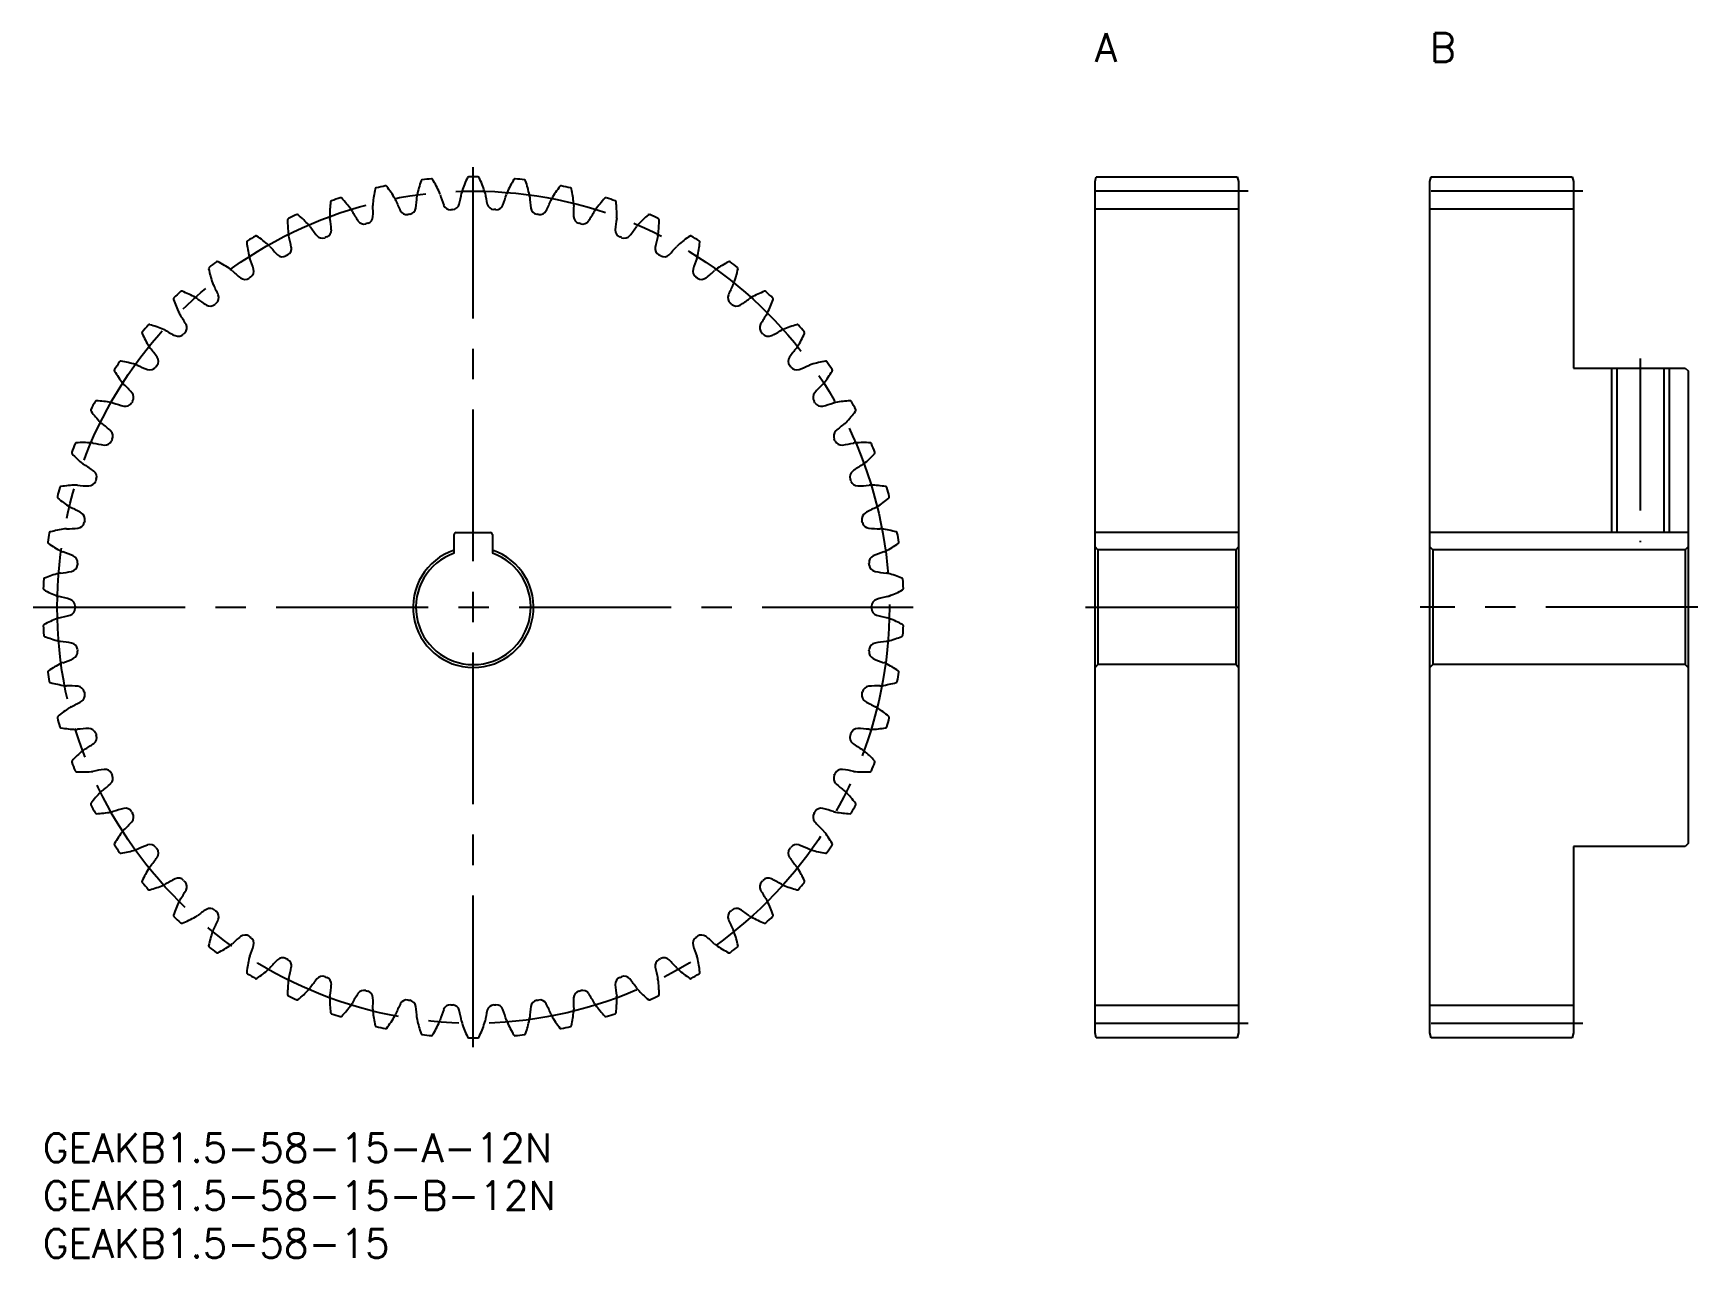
# Model space of a CAD drawing. Extents: x -1 to 173, y -13 to 115.
import ezdxf

# ---------------------------------------------------------------- set-up
doc = ezdxf.new("R2010")
doc.units = 0
doc.header["$LTSCALE"] = 0.5
doc.linetypes.add('CENTER', pattern=[50.8, 31.75, -6.35, 6.35, -6.35])
for name, color, linetype in [('MSM_CENTER', 1, 'CENTER'), ('MSM_CONTINUOUS', 7, 'CONTINUOUS'), ('MSM_NARROW', 5, 'CONTINUOUS'), ('MSM_PART_NUMBER', 7, 'CONTINUOUS')]:
    doc.layers.add(name, color=color, linetype=linetype)
doc.styles.get("Standard").update_dxf_attribs({"font": 'txt.shx', "height": 2, "bigfont": 'bigfont.shx'})

# ---------------------------------------------------------------- blocks, each defined once
blk = doc.blocks.new('*U3')
at = {"layer": 'MSM_PART_NUMBER'}
blk.add_text('GEAKB1.5-58-15-A-12N', height=3, dxfattribs=at).set_placement((0, -3))
blk = doc.blocks.new('*U4')
at = {"layer": 'MSM_PART_NUMBER'}
blk.add_text('GEAKB1.5-58-15-B-12N', height=3, dxfattribs=at).set_placement((0, -8))
blk = doc.blocks.new('*U5')
at = {"layer": 'MSM_PART_NUMBER'}
blk.add_text('GEAKB1.5-58-15', height=3, dxfattribs=at).set_placement((0, -13))
blk = doc.blocks.new('*U6')
at = {"layer": 'MSM_PART_NUMBER'}
blk.add_text('A', height=3, dxfattribs=at).set_placement((110, 112))
blk = doc.blocks.new('*U7')
at = {"layer": 'MSM_PART_NUMBER'}
blk.add_text('B', height=3, dxfattribs=at).set_placement((145, 112))

msp = doc.modelspace()

# ---------------------------------------------------------------- linework, layer by layer
at = {"layer": 'MSM_CENTER'}
for p, q in [((45, 9), (45, 101)), ((126, 98.5), (109, 98.5)), ((161, 98.5), (144, 98.5)), ((167, 81), (167, 61.8)), ((-1, 55), (91, 55)), ((109, 55), (126, 55)), ((173, 55), (144, 55)), ((126, 11.5), (109, 11.5)), ((161, 11.5), (144, 11.5))]:
    msp.add_line(p, q, dxfattribs=at)
msp.add_circle((45, 55), 43.5, dxfattribs=at)
at = {"layer": 'MSM_CONTINUOUS'}
for p, q in [((110, 99.5), (110.13, 100)), ((110, 10.5), (110, 99.5)), ((110.13, 100), (124.87, 100)), ((124.87, 100), (125, 99.5)), ((125, 99.5), (125, 10.5)), ((145, 99.5), (145.13, 100)), ((145, 10.5), (145, 99.5)), ((145.13, 100), (159.87, 100)), ((159.87, 100), (160, 99.5)), ((160, 99.5), (160, 80)), ((125, 96.63), (110, 96.63)), ((160, 96.63), (145, 96.63)), ((160, 80), (171.7, 80)), ((164.54, 80), (164.54, 62.8)), ((169.46, 80), (169.46, 62.8)), ((171.7, 80), (172, 79.7)), ((172, 79.7), (172, 30.3)), ((43.2, 62.8), (46.8, 62.8)), ((125, 62.8), (110, 62.8)), ((172, 62.8), (145, 62.8)), ((43, 60.66), (43, 62.6)), ((47, 62.6), (47, 60.66)), ((110.3, 61), (110, 61.3)), ((124.7, 61), (110.3, 61)), ((110.3, 61), (110.3, 49)), ((125, 61.3), (124.7, 61)), ((124.7, 61), (124.7, 49)), ((145.3, 61), (145, 61.3)), ((171.7, 61), (145.3, 61)), ((145.3, 61), (145.3, 49)), ((172, 61.3), (171.7, 61)), ((171.7, 61), (171.7, 49)), ((110.3, 49), (110, 48.7)), ((124.7, 49), (110.3, 49)), ((125, 48.7), (124.7, 49)), ((145.3, 49), (145, 48.7)), ((171.7, 49), (145.3, 49)), ((172, 48.7), (171.7, 49)), ((160, 30), (160, 10.5)), ((171.7, 30), (160, 30)), ((172, 30.3), (171.7, 30)), ((125, 13.38), (110, 13.38)), ((160, 13.38), (145, 13.38)), ((110.13, 10), (110, 10.5)), ((125, 10.5), (124.87, 10)), ((145.13, 10), (145, 10.5)), ((160, 10.5), (159.87, 10)), ((124.87, 10), (110.13, 10)), ((159.87, 10), (145.13, 10))]:
    msp.add_line(p, q, dxfattribs=at)
for centre, radius, start, end in [((53.3, 95.03), 14.5, 161.7024, 167.7586), ((39.67, 99.53), 0.15, 96.8209, 161.7024), ((45, 55), 45, 95.5929, 96.8209), ((40.63, 99.64), 0.15, 30.7114, 95.5929), ((28.29, 92.31), 14.5, 24.6552, 30.7114), ((57.58, 93.9), 14.5, 155.4955, 161.5517), ((44.52, 99.85), 0.15, 90.614, 155.4955), ((45, 55), 45, 89.386, 90.614), ((45.48, 99.85), 0.15, 24.5045, 89.386), ((32.42, 93.9), 14.5, 18.4483, 24.5045), ((61.71, 92.31), 14.5, 149.2886, 155.3448), ((49.37, 99.64), 0.15, 84.4071, 149.2886), ((45, 55), 45, 83.1791, 84.4071), ((50.33, 99.53), 0.15, 18.2976, 83.1792), ((36.7, 95.03), 14.5, 12.2414, 18.2976), ((30.22, 97.35), 0.15, 109.2346, 174.1162), ((45, 55), 45, 108.0067, 109.2346), ((31.14, 97.65), 0.15, 43.1252, 108.0067), ((20.66, 87.84), 14.5, 37.069, 43.1252), ((48.92, 95.69), 14.5, 167.9093, 173.9655), ((34.89, 98.7), 0.15, 103.0278, 167.9093), ((45, 55), 45, 101.7998, 103.0278), ((35.83, 98.9), 0.15, 36.9183, 101.7998), ((24.36, 90.28), 14.5, 30.8621, 36.9183), ((35.74, 97.08), 1.24, 21.5294, 30.8621), ((48.88, 102.27), 12.89, 201.5294, 206.7784), ((26.23, 98.56), 12.89, 351.8423, 357.0913), ((40.34, 97.84), 1.24, 167.7586, 177.0913), ((40.34, 97.84), 1.24, 15.3225, 24.6552), ((53.97, 101.57), 12.89, 195.3225, 200.5715), ((31.05, 100.33), 12.89, 345.6354, 350.8844), ((45, 98.09), 1.24, 161.5517, 170.8844), ((45, 98.09), 1.24, 9.1156, 18.4483), ((58.95, 100.33), 12.89, 189.1156, 194.3646), ((36.03, 101.57), 12.89, 339.4285, 344.6775), ((49.66, 97.84), 1.24, 155.3448, 164.6775), ((49.66, 97.84), 1.24, 2.9087, 12.2414), ((63.77, 98.56), 12.89, 182.9087, 188.1577), ((41.12, 102.27), 12.89, 333.2216, 338.4706), ((54.26, 97.08), 1.24, 149.1379, 158.4706), ((65.64, 90.28), 14.5, 143.0817, 149.1379), ((54.17, 98.9), 0.15, 78.2002, 143.0817), ((45, 55), 45, 76.9722, 78.2002), ((55.11, 98.7), 0.15, 12.0907, 76.9723), ((41.08, 95.69), 14.5, 6.0345, 12.0907), ((69.34, 87.84), 14.5, 136.8748, 142.931), ((58.86, 97.65), 0.15, 71.9933, 136.8748), ((45, 55), 45, 70.7654, 71.9933), ((59.78, 97.35), 0.15, 5.8838, 70.7654), ((45, 55), 45, 114.2136, 115.4415), ((26.61, 95.9), 0.15, 49.3321, 114.2136), ((17.25, 85.02), 14.5, 43.2759, 49.3321), ((44.5, 95.88), 14.5, 174.1162, 180.1724), ((31.24, 95.84), 1.24, 180.1724, 189.505), ((31.24, 95.84), 1.24, 27.7363, 37.069), ((43.75, 102.41), 12.89, 207.7363, 212.9853), ((33.76, 95.86), 0.75, 285.38, 358.0492), ((35.74, 97.08), 1.24, 173.9655, 183.2981), ((21.63, 96.27), 12.89, 358.0492, 3.2982), ((38.04, 96.8), 0.75, 206.7784, 279.4475), ((45, 55), 41.62, 99.1731, 99.4475), ((38.24, 96.83), 0.75, 279.1731, 351.8423), ((42.6, 97.31), 0.75, 200.5715, 273.2406), ((45, 55), 41.62, 92.9662, 93.2406), ((42.81, 97.32), 0.75, 272.9662, 345.6354), ((47.19, 97.32), 0.75, 194.3646, 267.0338), ((45, 55), 41.63, 86.7594, 87.0338), ((47.4, 97.31), 0.75, 266.7594, 339.4285), ((51.76, 96.83), 0.75, 188.1577, 260.8268), ((45, 55), 41.62, 80.5525, 80.8269), ((51.96, 96.8), 0.75, 260.5525, 333.2216), ((68.37, 96.27), 12.89, 176.7018, 181.9508), ((56.24, 95.86), 0.75, 181.9508, 254.6199), ((54.26, 97.08), 1.24, 356.7019, 6.0345), ((46.25, 102.41), 12.89, 327.0147, 332.2637), ((58.76, 95.84), 1.24, 142.931, 152.2637), ((45.5, 95.88), 14.5, 359.8276, 5.8838), ((58.76, 95.84), 1.24, 350.495, 359.8276), ((72.75, 85.02), 14.5, 130.6679, 136.7241), ((63.39, 95.9), 0.15, 65.7864, 130.6679), ((45, 55), 45, 64.5585, 65.7864), ((25.73, 95.5), 0.15, 115.4415, 180.3231), ((40.08, 95.58), 14.5, 180.3231, 186.3793), ((26.91, 94.11), 1.24, 186.3793, 195.7119), ((26.91, 94.11), 1.24, 33.9432, 43.2759), ((38.63, 102), 12.89, 213.9432, 219.1922), ((29.41, 94.4), 0.75, 291.5869, 4.2561), ((17.3, 93.5), 12.89, 4.2561, 9.5051), ((33.57, 95.8), 0.75, 212.9853, 285.6544), ((45, 55), 41.63, 105.38, 105.6544), ((45, 55), 41.63, 74.3456, 74.62), ((56.43, 95.8), 0.75, 254.3456, 327.0147), ((72.7, 93.5), 12.89, 170.4949, 175.7439), ((60.59, 94.4), 0.75, 175.7439, 248.413), ((51.37, 102), 12.89, 320.8078, 326.0568), ((63.09, 94.11), 1.24, 136.7241, 146.0568), ((63.09, 94.11), 1.24, 344.2881, 353.6207), ((64.27, 95.5), 0.15, 359.6769, 64.5585), ((49.92, 95.58), 14.5, 353.6207, 359.6769), ((21.47, 93.18), 0.15, 121.6484, 186.53), ((35.72, 94.81), 14.5, 186.53, 192.5862), ((45, 55), 45, 120.4205, 121.6484), ((22.29, 93.68), 0.15, 55.539, 120.4205), ((14.17, 81.84), 14.5, 49.4828, 55.539), ((22.78, 91.92), 1.24, 40.1501, 49.4828), ((33.59, 101.03), 12.89, 220.1501, 225.3991), ((25.24, 92.49), 0.75, 297.7938, 10.463), ((13.3, 90.28), 12.89, 10.463, 15.712), ((29.22, 94.33), 0.75, 219.1922, 291.8613), ((45, 55), 41.63, 111.5869, 111.8613), ((45, 55), 41.63, 68.1387, 68.4131), ((60.78, 94.33), 0.75, 248.1387, 320.8078), ((64.76, 92.49), 0.75, 169.537, 242.2062), ((76.7, 90.28), 12.89, 164.288, 169.537), ((56.41, 101.03), 12.89, 314.6009, 319.8499), ((67.22, 91.92), 1.24, 130.5172, 139.8499), ((75.83, 81.84), 14.5, 124.461, 130.5172), ((67.71, 93.68), 0.15, 59.5795, 124.461), ((45, 55), 45, 58.3516, 59.5795), ((54.28, 94.81), 14.5, 347.4138, 353.47), ((68.53, 93.18), 0.15, 353.47, 58.3516), ((17.48, 90.41), 0.15, 127.8553, 192.7369), ((45, 55), 45, 126.6274, 127.8553), ((18.24, 90.99), 0.15, 61.7459, 126.6274), ((11.45, 78.35), 14.5, 55.6897, 61.7459), ((22.78, 91.92), 1.24, 192.5862, 201.9188), ((9.68, 86.65), 12.89, 16.6699, 21.9189), ((25.06, 92.39), 0.75, 225.3991, 298.0682), ((45, 55), 41.62, 117.7938, 118.0682), ((45, 55), 41.62, 61.9318, 62.2062), ((64.94, 92.39), 0.75, 241.9318, 314.6009), ((80.32, 86.65), 12.89, 158.0811, 163.3301), ((67.22, 91.92), 1.24, 338.0812, 347.4138), ((78.55, 78.35), 14.5, 118.2541, 124.3103), ((71.76, 90.99), 0.15, 53.3726, 118.2541), ((45, 55), 45, 52.1447, 53.3726), ((72.52, 90.41), 0.15, 347.2631, 52.1447), ((31.47, 93.58), 14.5, 192.7369, 198.7931), ((18.92, 89.3), 1.24, 198.7931, 208.1257), ((18.92, 89.3), 1.24, 46.357, 55.6897), ((28.67, 99.53), 12.89, 226.357, 231.606), ((21.14, 90.02), 0.75, 231.606, 304.2751), ((45, 55), 41.63, 124.0007, 124.2751), ((21.3, 90.13), 0.75, 304.0007, 16.6699), ((68.7, 90.13), 0.75, 163.3301, 235.9992), ((45, 55), 41.62, 55.7249, 55.9993), ((68.86, 90.02), 0.75, 235.7249, 308.394), ((61.33, 99.53), 12.89, 308.394, 313.643), ((71.08, 89.3), 1.24, 124.3103, 133.643), ((71.08, 89.3), 1.24, 331.8743, 341.2069), ((58.53, 93.58), 14.5, 341.2069, 347.2631), ((13.81, 87.23), 0.15, 134.0622, 198.9438), ((27.38, 91.89), 14.5, 198.9438, 205), ((45, 55), 45, 132.8343, 134.0622), ((14.51, 87.89), 0.15, 67.9528, 132.8343), ((9.12, 74.59), 14.5, 61.8966, 67.9528), ((15.37, 86.28), 1.24, 52.5639, 61.8966), ((23.96, 97.5), 12.89, 232.5639, 237.8129), ((6.46, 82.64), 12.89, 22.8768, 28.1258), ((17.64, 87.36), 0.75, 310.2076, 22.8768), ((72.36, 87.36), 0.75, 157.1232, 229.7924), ((83.54, 82.64), 12.89, 151.8742, 157.1232), ((66.04, 97.5), 12.89, 302.1871, 307.4361), ((74.63, 86.28), 1.24, 118.1034, 127.4361), ((80.88, 74.59), 14.5, 112.0472, 118.1034), ((75.49, 87.89), 0.15, 47.1657, 112.0472), ((45, 55), 45, 45.9378, 47.1657), ((62.62, 91.89), 14.5, 335, 341.0562), ((76.19, 87.23), 0.15, 341.0562, 45.9378), ((15.37, 86.28), 1.24, 205, 214.3326), ((3.7, 78.31), 12.89, 29.0837, 34.3326), ((17.49, 87.23), 0.75, 237.8129, 310.482), ((45, 55), 41.62, 130.2076, 130.482), ((45, 55), 41.62, 49.518, 49.7924), ((72.51, 87.23), 0.75, 229.518, 302.1871), ((86.3, 78.31), 12.89, 145.6674, 150.9163), ((74.63, 86.28), 1.24, 325.6674, 335), ((10.51, 83.67), 0.15, 140.2691, 205.1506), ((23.5, 89.77), 14.5, 205.1506, 211.2069), ((45, 55), 45, 139.0412, 140.2691), ((11.13, 84.4), 0.15, 74.1597, 139.0412), ((7.21, 70.59), 14.5, 68.1034, 74.1597), ((12.16, 82.9), 1.24, 58.7708, 68.1035), ((19.48, 94.98), 12.89, 238.7708, 244.0198), ((14.17, 84.07), 0.75, 244.0198, 316.6889), ((45, 55), 41.62, 136.4145, 136.6889), ((14.31, 84.21), 0.75, 316.4145, 29.0837), ((75.69, 84.21), 0.75, 150.9163, 223.5855), ((45, 55), 41.62, 43.3111, 43.5855), ((75.83, 84.07), 0.75, 223.3111, 295.9802), ((70.52, 94.98), 12.89, 295.9802, 301.2292), ((77.84, 82.9), 1.24, 111.8965, 121.2292), ((82.79, 70.59), 14.5, 105.8403, 111.8966), ((78.87, 84.4), 0.15, 40.9588, 105.8403), ((66.5, 89.77), 14.5, 328.7931, 334.8494), ((45, 55), 45, 39.7309, 40.9588), ((79.49, 83.67), 0.15, 334.8494, 39.7309), ((12.16, 82.9), 1.24, 211.2069, 220.5395), ((1.42, 73.71), 12.89, 35.2906, 40.5395), ((88.58, 73.71), 12.89, 139.4605, 144.7094), ((77.84, 82.9), 1.24, 319.4605, 328.7931), ((45, 55), 45, 145.2481, 146.476), ((8.15, 80.57), 0.15, 80.3666, 145.2481), ((5.75, 66.42), 14.5, 74.3103, 80.3666), ((9.33, 79.18), 1.24, 64.9777, 74.3104), ((15.31, 91.99), 12.89, 244.9777, 250.2266), ((11.2, 80.56), 0.75, 250.2266, 322.8958), ((45, 55), 41.62, 142.6214, 142.8958), ((11.33, 80.72), 0.75, 322.6214, 35.2906), ((78.67, 80.72), 0.75, 144.7094, 217.3786), ((45, 55), 41.62, 37.1042, 37.3786), ((78.8, 80.56), 0.75, 217.1042, 289.7734), ((74.69, 91.99), 12.89, 289.7734, 295.0223), ((80.67, 79.18), 1.24, 105.6896, 115.0223), ((84.25, 66.42), 14.5, 99.6334, 105.6897), ((81.85, 80.57), 0.15, 34.7519, 99.6334), ((45, 55), 45, 33.524, 34.7519), ((7.61, 79.77), 0.15, 146.476, 211.3575), ((19.86, 87.24), 14.5, 211.3575, 217.4138), ((9.33, 79.18), 1.24, 217.4138, 226.7464), ((80.67, 79.18), 1.24, 313.2536, 322.5862), ((70.14, 87.24), 14.5, 322.5862, 328.6425), ((82.39, 79.77), 0.15, 328.6425, 33.524), ((5.6, 76.43), 0.15, 86.5735, 151.455), ((4.74, 62.11), 14.5, 80.5172, 86.5735), ((-0.35, 68.89), 12.89, 41.4975, 46.7464), ((8.74, 76.93), 0.75, 328.8283, 41.4975), ((81.26, 76.93), 0.75, 138.5025, 211.1717), ((90.35, 68.89), 12.89, 133.2536, 138.5025), ((85.26, 62.11), 14.5, 93.4265, 99.4828), ((84.4, 76.43), 0.15, 28.545, 93.4265), ((5.15, 75.58), 0.15, 152.6829, 217.5644), ((45, 55), 45, 151.455, 152.6829), ((16.53, 84.33), 14.5, 217.5644, 223.6207), ((6.93, 75.18), 1.24, 71.1846, 80.5173), ((11.49, 88.56), 12.89, 251.1846, 256.4335), ((8.64, 76.76), 0.75, 256.4335, 329.1027), ((45, 55), 41.62, 148.8283, 149.1027), ((45, 55), 41.62, 30.8973, 31.1717), ((81.36, 76.76), 0.75, 210.8973, 283.5665), ((78.51, 88.56), 12.89, 283.5665, 288.8154), ((83.07, 75.18), 1.24, 99.4827, 108.8154), ((73.47, 84.33), 14.5, 316.3793, 322.4356), ((45, 55), 45, 27.3171, 28.545), ((84.85, 75.58), 0.15, 322.4356, 27.3171), ((6.93, 75.18), 1.24, 223.6207, 232.9533), ((-1.58, 63.91), 12.89, 47.7044, 52.9533), ((6.58, 72.88), 0.75, 335.0352, 47.7044), ((83.42, 72.88), 0.75, 132.2956, 204.9648), ((91.58, 63.91), 12.89, 127.0467, 132.2956), ((83.07, 75.18), 1.24, 307.0467, 316.3793), ((45, 55), 45, 157.6619, 158.8898), ((3.52, 72.05), 0.15, 92.7804, 157.6619), ((4.21, 57.71), 14.5, 86.7241, 92.7804), ((4.97, 70.95), 1.24, 77.3915, 86.7242), ((8.05, 84.74), 12.89, 257.3915, 262.6404), ((6.5, 72.7), 0.75, 262.6404, 335.3096), ((45, 55), 41.62, 155.0352, 155.3096), ((45, 55), 41.62, 24.6904, 24.9648), ((83.5, 72.7), 0.75, 204.6904, 277.3596), ((81.95, 84.74), 12.89, 277.3596, 282.6085), ((85.03, 70.95), 1.24, 93.2758, 102.6085), ((85.79, 57.71), 14.5, 87.2196, 93.2759), ((86.48, 72.05), 0.15, 22.3381, 87.2196), ((45, 55), 45, 21.1102, 22.3381), ((3.16, 71.15), 0.15, 158.8898, 223.7713), ((13.52, 81.08), 14.5, 223.7713, 229.8276), ((4.97, 70.95), 1.24, 229.8276, 239.1602), ((-2.27, 58.82), 12.89, 53.9113, 59.1602), ((92.27, 58.82), 12.89, 120.8398, 126.0887), ((85.03, 70.95), 1.24, 300.8398, 310.1724), ((76.48, 81.08), 14.5, 310.1724, 316.2287), ((86.84, 71.15), 0.15, 316.2287, 21.1102), ((4.81, 68.43), 0.75, 268.8473, 341.5165), ((4.88, 68.63), 0.75, 341.2421, 53.9113), ((45, 55), 41.63, 161.2421, 161.5165), ((85.12, 68.63), 0.75, 126.0887, 198.7579), ((45, 55), 41.63, 18.4835, 18.7579), ((85.19, 68.43), 0.75, 198.4835, 271.1527), ((45, 55), 45, 163.8688, 165.0967), ((1.66, 66.53), 0.15, 165.0967, 229.9782), ((10.89, 77.52), 14.5, 229.9782, 236.0345), ((1.92, 67.46), 0.15, 98.9873, 163.8688), ((4.16, 53.29), 14.5, 92.931, 98.9873), ((3.48, 66.53), 1.24, 83.5984, 92.9311), ((5.06, 80.57), 12.89, 263.5984, 268.8473), ((84.94, 80.57), 12.89, 271.1527, 276.4016), ((86.52, 66.53), 1.24, 87.0689, 96.4016), ((85.84, 53.29), 14.5, 81.0127, 87.069), ((79.11, 77.52), 14.5, 303.9655, 310.0218), ((88.08, 67.46), 0.15, 16.1312, 81.0127), ((45, 55), 45, 14.9033, 16.1312), ((88.34, 66.53), 0.15, 310.0218, 14.9033), ((3.48, 66.53), 1.24, 236.0345, 245.3671), ((-2.41, 53.68), 12.89, 60.1182, 65.3671), ((3.64, 64.21), 0.75, 347.449, 60.1182), ((86.36, 64.21), 0.75, 119.8818, 192.551), ((92.41, 53.68), 12.89, 114.6329, 119.8818), ((86.52, 66.53), 1.24, 294.6329, 303.9655), ((45, 55), 45, 170.0757, 171.3036), ((0.82, 62.73), 0.15, 105.1942, 170.0757), ((4.58, 48.88), 14.5, 99.1379, 105.1942), ((2.48, 61.97), 1.24, 89.8053, 99.138), ((2.52, 76.1), 12.89, 269.8053, 275.0542), ((3.59, 64.01), 0.75, 275.0542, 347.7234), ((45, 55), 41.62, 167.449, 167.7234), ((43.2, 62.6), 0.2, 90, 180), ((46.8, 62.6), 0.2, 0, 90), ((45, 55), 41.62, 12.2766, 12.551), ((86.41, 64.01), 0.75, 192.2766, 264.9458), ((87.48, 76.1), 12.89, 264.9458, 270.1947), ((87.52, 61.97), 1.24, 80.862, 90.1947), ((85.42, 48.88), 14.5, 74.8058, 80.8621), ((89.18, 62.73), 0.15, 9.9243, 74.8058), ((45, 55), 45, 8.6964, 9.9243), ((0.67, 61.78), 0.15, 171.3036, 236.1851), ((8.65, 73.7), 14.5, 236.1851, 242.2414), ((45, 55), 6.3, 108.5094, 71.4906), ((81.35, 73.7), 14.5, 297.7586, 303.8149), ((89.33, 61.78), 0.15, 303.8149, 8.6964), ((2.48, 61.97), 1.24, 242.2413, 251.574), ((-1.99, 48.57), 12.89, 66.3251, 71.574), ((2.86, 59.48), 0.75, 281.2611, 353.9303), ((2.88, 59.68), 0.75, 353.6559, 66.3251), ((45, 55), 41.63, 173.6559, 173.9303), ((45, 55), 6, 109.4712, 70.5288), ((87.12, 59.68), 0.75, 113.6749, 186.3441), ((45, 55), 41.62, 6.0697, 6.3441), ((87.14, 59.48), 0.75, 186.0697, 258.7389), ((91.99, 48.57), 12.89, 108.426, 113.6749), ((87.52, 61.97), 1.24, 288.426, 297.7586), ((45, 55), 45, 176.2826, 177.5105), ((0.24, 57.91), 0.15, 111.4011, 176.2826), ((5.48, 44.55), 14.5, 105.3448, 111.4011), ((1.97, 57.33), 1.24, 96.0122, 105.3449), ((0.49, 71.39), 12.89, 276.0122, 281.2611), ((89.51, 71.39), 12.89, 258.7389, 263.9878), ((88.03, 57.33), 1.24, 74.6551, 83.9878), ((84.52, 44.55), 14.5, 68.5989, 74.6552), ((89.76, 57.91), 0.15, 3.7174, 68.5989), ((45, 55), 45, 2.4895, 3.7174), ((0.19, 56.95), 0.15, 177.5105, 242.392), ((6.84, 69.66), 14.5, 242.392, 248.4483), ((1.97, 57.33), 1.24, 248.4482, 257.7809), ((-1.02, 43.52), 12.89, 72.532, 77.7809), ((2.63, 55.1), 0.75, 359.8628, 72.532), ((87.37, 55.1), 0.75, 107.468, 180.1372), ((91.02, 43.52), 12.89, 102.2191, 107.468), ((88.03, 57.33), 1.24, 282.2191, 291.5517), ((83.16, 69.66), 14.5, 291.5517, 297.608), ((89.81, 56.95), 0.15, 297.608, 2.4895), ((-1.02, 66.48), 12.89, 282.2191, 287.468), ((2.63, 54.9), 0.75, 287.468, 0.1372), ((45, 55), 41.62, 179.8628, 180.1372), ((45, 55), 41.62, 359.8628, 0.1372), ((87.37, 54.9), 0.75, 179.8628, 252.532), ((91.02, 66.48), 12.89, 252.532, 257.7809), ((0.19, 53.05), 0.15, 117.608, 182.4895), ((45, 55), 45, 182.4895, 183.7174), ((6.84, 40.34), 14.5, 111.5517, 117.608), ((1.97, 52.67), 1.24, 102.2191, 111.5518), ((88.03, 52.67), 1.24, 68.4482, 77.7809), ((83.16, 40.34), 14.5, 62.392, 68.4483), ((89.81, 53.05), 0.15, 357.5105, 62.392), ((45, 55), 45, 356.2826, 357.5105), ((0.24, 52.09), 0.15, 183.7174, 248.5989), ((5.48, 65.45), 14.5, 248.5989, 254.6552), ((1.97, 52.67), 1.24, 254.6551, 263.9878), ((0.49, 38.61), 12.89, 78.7389, 83.9878), ((2.86, 50.52), 0.75, 6.0697, 78.7389), ((45, 55), 41.63, 186.0697, 186.3441), ((45, 55), 41.62, 353.6559, 353.9303), ((87.14, 50.52), 0.75, 101.2611, 173.9302), ((89.51, 38.61), 12.89, 96.0122, 101.2611), ((88.03, 52.67), 1.24, 276.0122, 285.3448), ((84.52, 65.45), 14.5, 285.3448, 291.4011), ((89.76, 52.09), 0.15, 291.4011, 356.2826), ((8.65, 36.3), 14.5, 117.7586, 123.8149), ((2.48, 48.03), 1.24, 108.426, 117.7586), ((-1.99, 61.43), 12.89, 288.426, 293.6749), ((2.88, 50.32), 0.75, 293.6749, 6.3441), ((87.12, 50.32), 0.75, 173.6559, 246.3251), ((91.99, 61.43), 12.89, 246.3251, 251.574), ((87.52, 48.03), 1.24, 62.2413, 71.574), ((81.35, 36.3), 14.5, 56.1851, 62.2414), ((0.67, 48.22), 0.15, 123.8149, 188.6964), ((45, 55), 45, 188.6964, 189.9243), ((0.82, 47.27), 0.15, 189.9243, 254.8058), ((4.58, 61.12), 14.5, 254.8058, 260.8621), ((85.42, 61.12), 14.5, 279.1379, 285.1942), ((89.18, 47.27), 0.15, 285.1942, 350.0757), ((45, 55), 45, 350.0757, 351.3036), ((89.33, 48.22), 0.15, 351.3036, 56.1851), ((2.48, 48.03), 1.24, 260.862, 270.1947), ((2.52, 33.9), 12.89, 84.9458, 90.1947), ((3.59, 45.99), 0.75, 12.2766, 84.9458), ((3.64, 45.79), 0.75, 299.8818, 12.551), ((45, 55), 41.63, 192.2766, 192.551), ((86.36, 45.79), 0.75, 167.449, 240.1182), ((45, 55), 41.63, 347.449, 347.7234), ((86.41, 45.99), 0.75, 95.0542, 167.7233), ((87.48, 33.9), 12.89, 89.8053, 95.0542), ((87.52, 48.03), 1.24, 269.8053, 279.1379), ((1.66, 43.47), 0.15, 130.0218, 194.9033), ((10.89, 32.48), 14.5, 123.9655, 130.0218), ((3.48, 43.47), 1.24, 114.6329, 123.9655), ((-2.41, 56.32), 12.89, 294.6329, 299.8818), ((92.41, 56.32), 12.89, 240.1182, 245.3671), ((86.52, 43.47), 1.24, 56.0345, 65.3671), ((79.11, 32.48), 14.5, 49.9782, 56.0345), ((88.34, 43.47), 0.15, 345.0967, 49.9782), ((45, 55), 45, 194.9033, 196.1312), ((1.92, 42.54), 0.15, 196.1312, 261.0127), ((4.16, 56.71), 14.5, 261.0127, 267.069), ((3.48, 43.47), 1.24, 267.0689, 276.4016), ((5.06, 29.43), 12.89, 91.1527, 96.4016), ((4.81, 41.57), 0.75, 18.4835, 91.1527), ((45, 55), 41.62, 198.4835, 198.7579), ((45, 55), 41.63, 341.2421, 341.5165), ((85.19, 41.57), 0.75, 88.8473, 161.5165), ((84.94, 29.43), 12.89, 83.5984, 88.8473), ((86.52, 43.47), 1.24, 263.5984, 272.9311), ((85.84, 56.71), 14.5, 272.931, 278.9873), ((88.08, 42.54), 0.15, 278.9873, 343.8688), ((45, 55), 45, 343.8688, 345.0967), ((4.97, 39.05), 1.24, 120.8398, 130.1724), ((-2.27, 51.18), 12.89, 300.8398, 306.0887), ((4.88, 41.37), 0.75, 306.0887, 18.7579), ((85.12, 41.37), 0.75, 161.2421, 233.9113), ((92.27, 51.18), 12.89, 233.9113, 239.1602), ((85.03, 39.05), 1.24, 49.8276, 59.1602), ((3.16, 38.85), 0.15, 136.2287, 201.1102), ((45, 55), 45, 201.1102, 202.3381), ((13.52, 28.92), 14.5, 130.1724, 136.2287), ((76.48, 28.92), 14.5, 43.7713, 49.8276), ((45, 55), 45, 337.6619, 338.8898), ((86.84, 38.85), 0.15, 338.8898, 43.7713), ((3.52, 37.95), 0.15, 202.3381, 267.2196), ((4.21, 52.29), 14.5, 267.2196, 273.2759), ((4.97, 39.05), 1.24, 273.2758, 282.6085), ((8.05, 25.26), 12.89, 97.3596, 102.6085), ((-1.58, 46.09), 12.89, 307.0467, 312.2956), ((6.5, 37.3), 0.75, 24.6904, 97.3596), ((6.58, 37.12), 0.75, 312.2956, 24.9648), ((45, 55), 41.63, 204.6904, 204.9648), ((83.42, 37.12), 0.75, 155.0352, 227.7044), ((45, 55), 41.62, 335.0352, 335.3096), ((83.5, 37.3), 0.75, 82.6404, 155.3096), ((91.58, 46.09), 12.89, 227.7044, 232.9533), ((81.95, 25.26), 12.89, 77.3915, 82.6404), ((85.03, 39.05), 1.24, 257.3915, 266.7242), ((85.79, 52.29), 14.5, 266.7241, 272.7804), ((86.48, 37.95), 0.15, 272.7804, 337.6619), ((16.53, 25.67), 14.5, 136.3793, 142.4356), ((6.93, 34.82), 1.24, 127.0467, 136.3793), ((83.07, 34.82), 1.24, 43.6207, 52.9533), ((73.47, 25.67), 14.5, 37.5644, 43.6207), ((5.15, 34.42), 0.15, 142.4356, 207.3171), ((45, 55), 45, 207.3171, 208.545), ((5.6, 33.57), 0.15, 208.545, 273.4265), ((4.74, 47.89), 14.5, 273.4265, 279.4828), ((6.93, 34.82), 1.24, 279.4827, 288.8154), ((11.49, 21.44), 12.89, 103.5665, 108.8154), ((8.64, 33.24), 0.75, 30.8973, 103.5665), ((45, 55), 41.63, 210.8973, 211.1717), ((8.74, 33.07), 0.75, 318.5025, 31.1717), ((81.26, 33.07), 0.75, 148.8283, 221.4975), ((45, 55), 41.63, 328.8283, 329.1027), ((81.36, 33.24), 0.75, 76.4335, 149.1027), ((78.51, 21.44), 12.89, 71.1846, 76.4335), ((83.07, 34.82), 1.24, 251.1846, 260.5173), ((85.26, 47.89), 14.5, 260.5172, 266.5735), ((84.4, 33.57), 0.15, 266.5735, 331.455), ((45, 55), 45, 331.455, 332.6829), ((84.85, 34.42), 0.15, 332.6829, 37.5644), ((19.86, 22.76), 14.5, 142.5862, 148.6425), ((9.33, 30.82), 1.24, 133.2536, 142.5862), ((-0.35, 41.11), 12.89, 313.2536, 318.5025), ((90.35, 41.11), 12.89, 221.4975, 226.7464), ((80.67, 30.82), 1.24, 37.4138, 46.7464), ((70.14, 22.76), 14.5, 31.3575, 37.4138), ((7.61, 30.23), 0.15, 148.6425, 213.524), ((45, 55), 45, 213.524, 214.7519), ((5.75, 43.58), 14.5, 279.6334, 285.6897), ((9.33, 30.82), 1.24, 285.6896, 295.0223), ((15.31, 18.01), 12.89, 109.7734, 115.0223), ((11.2, 29.44), 0.75, 37.1042, 109.7734), ((45, 55), 41.63, 217.1042, 217.3786), ((11.33, 29.28), 0.75, 324.7094, 37.3786), ((78.67, 29.28), 0.75, 142.6214, 215.2906), ((45, 55), 41.62, 322.6214, 322.8958), ((78.8, 29.44), 0.75, 70.2266, 142.8958), ((74.69, 18.01), 12.89, 64.9777, 70.2266), ((80.67, 30.82), 1.24, 244.9777, 254.3104), ((84.25, 43.58), 14.5, 254.3103, 260.3666), ((45, 55), 45, 325.2481, 326.476), ((82.39, 30.23), 0.15, 326.476, 31.3575), ((8.15, 29.43), 0.15, 214.7519, 279.6334), ((12.16, 27.1), 1.24, 139.4605, 148.7931), ((1.42, 36.29), 12.89, 319.4605, 324.7094), ((88.58, 36.29), 12.89, 215.2906, 220.5395), ((77.84, 27.1), 1.24, 31.2069, 40.5395), ((81.85, 29.43), 0.15, 260.3666, 325.2481), ((10.51, 26.33), 0.15, 154.8494, 219.7309), ((23.5, 20.23), 14.5, 148.7931, 154.8494), ((45, 55), 45, 219.7309, 220.9588), ((19.48, 15.02), 12.89, 115.9802, 121.2292), ((14.17, 25.93), 0.75, 43.3111, 115.9802), ((45, 55), 41.62, 223.3111, 223.5855), ((14.31, 25.79), 0.75, 330.9163, 43.5855), ((75.69, 25.79), 0.75, 136.4145, 209.0837), ((45, 55), 41.62, 316.4145, 316.6889), ((75.83, 25.93), 0.75, 64.0198, 136.6889), ((70.52, 15.02), 12.89, 58.7708, 64.0198), ((66.5, 20.23), 14.5, 25.1506, 31.2069), ((45, 55), 45, 319.0412, 320.2691), ((79.49, 26.33), 0.15, 320.2691, 25.1506), ((11.13, 25.6), 0.15, 220.9588, 285.8403), ((7.21, 39.41), 14.5, 285.8403, 291.8966), ((12.16, 27.1), 1.24, 291.8965, 301.2292), ((15.37, 23.72), 1.24, 145.6674, 155), ((3.7, 31.69), 12.89, 325.6674, 330.9163), ((86.3, 31.69), 12.89, 209.0837, 214.3326), ((74.63, 23.72), 1.24, 25, 34.3326), ((77.84, 27.1), 1.24, 238.7708, 248.1035), ((82.79, 39.41), 14.5, 248.1034, 254.1597), ((78.87, 25.6), 0.15, 254.1597, 319.0412), ((13.81, 22.77), 0.15, 161.0562, 225.9378), ((27.38, 18.11), 14.5, 155, 161.0562), ((45, 55), 45, 225.9378, 227.1657), ((9.12, 35.41), 14.5, 292.0472, 298.1034), ((15.37, 23.72), 1.24, 298.1034, 307.4361), ((23.96, 12.5), 12.89, 122.1871, 127.4361), ((17.49, 22.77), 0.75, 49.518, 122.1871), ((45, 55), 41.62, 229.518, 229.7924), ((17.64, 22.64), 0.75, 337.1232, 49.7924), ((72.36, 22.64), 0.75, 130.2076, 202.8768), ((45, 55), 41.62, 310.2076, 310.482), ((72.51, 22.77), 0.75, 57.8129, 130.482), ((66.04, 12.5), 12.89, 52.5639, 57.8129), ((74.63, 23.72), 1.24, 232.5639, 241.8966), ((80.88, 35.41), 14.5, 241.8966, 247.9528), ((45, 55), 45, 312.8343, 314.0622), ((62.62, 18.11), 14.5, 18.9438, 25), ((76.19, 22.77), 0.15, 314.0622, 18.9438), ((14.51, 22.11), 0.15, 227.1657, 292.0472), ((31.47, 16.42), 14.5, 161.2069, 167.2631), ((18.92, 20.7), 1.24, 151.8743, 161.2069), ((6.46, 27.36), 12.89, 331.8742, 337.1232), ((83.54, 27.36), 12.89, 202.8768, 208.1258), ((71.08, 20.7), 1.24, 18.7931, 28.1257), ((58.53, 16.42), 14.5, 12.7369, 18.7931), ((75.49, 22.11), 0.15, 247.9528, 312.8343), ((17.48, 19.59), 0.15, 167.2631, 232.1447), ((45, 55), 45, 232.1447, 233.3726), ((11.45, 31.65), 14.5, 298.2541, 304.3103), ((18.92, 20.7), 1.24, 304.3103, 313.643), ((28.67, 10.47), 12.89, 128.394, 133.643), ((21.14, 19.98), 0.75, 55.7249, 128.394), ((45, 55), 41.62, 235.7249, 235.9993), ((9.68, 23.35), 12.89, 338.0811, 343.3301), ((21.3, 19.87), 0.75, 343.3301, 55.9993), ((68.7, 19.87), 0.75, 124.0007, 196.6699), ((80.32, 23.35), 12.89, 196.6699, 201.9189), ((45, 55), 41.62, 304.0007, 304.2751), ((68.86, 19.98), 0.75, 51.606, 124.2751), ((61.33, 10.47), 12.89, 46.357, 51.606), ((71.08, 20.7), 1.24, 226.357, 235.6897), ((78.55, 31.65), 14.5, 235.6897, 241.7459), ((45, 55), 45, 306.6274, 307.8553), ((72.52, 19.59), 0.15, 307.8553, 12.7369), ((18.24, 19.01), 0.15, 233.3726, 298.2541), ((35.72, 15.19), 14.5, 167.4138, 173.47), ((22.78, 18.08), 1.24, 158.0812, 167.4138), ((33.59, 8.97), 12.89, 134.6009, 139.8499), ((25.06, 17.61), 0.75, 61.9318, 134.6009), ((45, 55), 41.62, 241.9318, 242.2062), ((25.24, 17.51), 0.75, 349.537, 62.2062), ((64.76, 17.51), 0.75, 117.7938, 190.463), ((45, 55), 41.62, 297.7938, 298.0682), ((64.94, 17.61), 0.75, 45.3991, 118.0682), ((56.41, 8.97), 12.89, 40.1501, 45.3991), ((67.22, 18.08), 1.24, 12.5862, 21.9188), ((54.28, 15.19), 14.5, 6.53, 12.5862), ((71.76, 19.01), 0.15, 241.7459, 306.6274), ((21.47, 16.82), 0.15, 173.47, 238.3516), ((45, 55), 45, 238.3516, 239.5795), ((22.29, 16.32), 0.15, 239.5795, 304.461), ((14.17, 28.16), 14.5, 304.461, 310.5172), ((22.78, 18.08), 1.24, 310.5172, 319.8499), ((40.08, 14.42), 14.5, 173.6207, 179.6769), ((26.91, 15.89), 1.24, 164.2881, 173.6207), ((13.3, 19.72), 12.89, 344.288, 349.537), ((38.63, 8), 12.89, 140.8078, 146.0568), ((29.22, 15.67), 0.75, 68.1387, 140.8078), ((45, 55), 41.63, 248.1387, 248.4131), ((29.41, 15.6), 0.75, 355.7439, 68.4131), ((60.59, 15.6), 0.75, 111.5869, 184.2561), ((45, 55), 41.62, 291.5869, 291.8613), ((60.78, 15.67), 0.75, 39.1922, 111.8613), ((51.37, 8), 12.89, 33.9432, 39.1922), ((76.7, 19.72), 12.89, 190.463, 195.712), ((63.09, 15.89), 1.24, 6.3793, 15.7119), ((49.92, 14.42), 14.5, 0.3231, 6.3793), ((67.22, 18.08), 1.24, 220.1501, 229.4828), ((75.83, 28.16), 14.5, 229.4828, 235.539), ((67.71, 16.32), 0.15, 235.539, 300.4205), ((45, 55), 45, 300.4205, 301.6484), ((68.53, 16.82), 0.15, 301.6484, 6.53), ((25.73, 14.5), 0.15, 179.6769, 244.5585), ((45, 55), 45, 244.5585, 245.7864), ((26.61, 14.1), 0.15, 245.7864, 310.6679), ((17.25, 24.98), 14.5, 310.6679, 316.7241), ((26.91, 15.89), 1.24, 316.7241, 326.0568), ((31.24, 14.16), 1.24, 170.495, 179.8276), ((44.5, 14.12), 14.5, 179.8276, 185.8838), ((17.3, 16.5), 12.89, 350.4949, 355.7439), ((43.75, 7.59), 12.89, 147.0147, 152.2637), ((33.57, 14.2), 0.75, 74.3456, 147.0147), ((45, 55), 41.63, 254.3456, 254.62), ((33.76, 14.14), 0.75, 1.9508, 74.62), ((21.63, 13.73), 12.89, 356.7018, 1.9508), ((38.04, 13.2), 0.75, 80.5525, 153.2216), ((45, 55), 41.62, 260.5525, 260.8269), ((45, 55), 41.62, 279.1731, 279.4475), ((51.96, 13.2), 0.75, 26.7784, 99.4475), ((68.37, 13.73), 12.89, 178.0492, 183.2982), ((56.24, 14.14), 0.75, 105.38, 178.0492), ((45, 55), 41.62, 285.38, 285.6544), ((56.43, 14.2), 0.75, 32.9853, 105.6544), ((46.25, 7.59), 12.89, 27.7363, 32.9853), ((72.7, 16.5), 12.89, 184.2561, 189.5051), ((45.5, 14.12), 14.5, 354.1162, 0.1724), ((58.76, 14.16), 1.24, 0.1724, 9.505), ((63.09, 15.89), 1.24, 213.9432, 223.2759), ((72.75, 24.98), 14.5, 223.2759, 229.3321), ((63.39, 14.1), 0.15, 229.3321, 294.2136), ((45, 55), 45, 294.2136, 295.4415), ((64.27, 14.5), 0.15, 295.4415, 0.3231), ((30.22, 12.65), 0.15, 185.8838, 250.7654), ((45, 55), 45, 250.7654, 251.9933), ((31.14, 12.35), 0.15, 251.9933, 316.8748), ((20.66, 22.16), 14.5, 316.8748, 322.931), ((31.24, 14.16), 1.24, 322.931, 332.2637), ((35.74, 12.92), 1.24, 176.7019, 186.0345), ((48.92, 14.31), 14.5, 186.0345, 192.0907), ((24.36, 19.72), 14.5, 323.0817, 329.1379), ((35.74, 12.92), 1.24, 329.1379, 338.4706), ((48.88, 7.73), 12.89, 153.2216, 158.4706), ((38.24, 13.17), 0.75, 8.1577, 80.8269), ((26.23, 11.44), 12.89, 2.9087, 8.1577), ((53.97, 8.43), 12.89, 159.4285, 164.6775), ((42.6, 12.69), 0.75, 86.7594, 159.4285), ((45, 55), 41.62, 266.7594, 267.0338), ((42.81, 12.68), 0.75, 14.3646, 87.0338), ((31.05, 9.67), 12.89, 9.1156, 14.3646), ((58.95, 9.67), 12.89, 165.6354, 170.8844), ((47.19, 12.68), 0.75, 92.9662, 165.6354), ((45, 55), 41.62, 272.9662, 273.2406), ((47.4, 12.69), 0.75, 20.5715, 93.2406), ((36.03, 8.43), 12.89, 15.3225, 20.5715), ((63.77, 11.44), 12.89, 171.8423, 177.0913), ((51.76, 13.17), 0.75, 99.1731, 171.8423), ((41.12, 7.73), 12.89, 21.5294, 26.7784), ((54.26, 12.92), 1.24, 201.5294, 210.8621), ((65.64, 19.72), 14.5, 210.8621, 216.9183), ((41.08, 14.31), 14.5, 347.9093, 353.9655), ((54.26, 12.92), 1.24, 353.9655, 3.2981), ((58.76, 14.16), 1.24, 207.7363, 217.069), ((69.34, 22.16), 14.5, 217.069, 223.1252), ((58.86, 12.35), 0.15, 223.1252, 288.0067), ((45, 55), 45, 288.0067, 289.2346), ((59.78, 12.65), 0.15, 289.2346, 354.1162), ((34.89, 11.3), 0.15, 192.0907, 256.9723), ((45, 55), 45, 256.9722, 258.2002), ((35.83, 11.1), 0.15, 258.2002, 323.0817), ((40.34, 12.16), 1.24, 182.9087, 192.2414), ((53.3, 14.97), 14.5, 192.2414, 198.2976), ((28.29, 17.69), 14.5, 329.2886, 335.3448), ((40.34, 12.16), 1.24, 335.3448, 344.6775), ((45, 11.91), 1.24, 189.1156, 198.4483), ((57.58, 16.1), 14.5, 198.4483, 204.5045), ((32.42, 16.1), 14.5, 335.4955, 341.5517), ((45, 11.91), 1.24, 341.5517, 350.8844), ((49.66, 12.16), 1.24, 195.3225, 204.6552), ((61.71, 17.69), 14.5, 204.6552, 210.7114), ((36.7, 14.97), 14.5, 341.7024, 347.7586), ((49.66, 12.16), 1.24, 347.7586, 357.0913), ((54.17, 11.1), 0.15, 216.9183, 281.7999), ((45, 55), 45, 281.7998, 283.0278), ((55.11, 11.3), 0.15, 283.0278, 347.9093), ((39.67, 10.47), 0.15, 198.2976, 263.1792), ((45, 55), 45, 263.1791, 264.4071), ((40.63, 10.36), 0.15, 264.4071, 329.2886), ((44.52, 10.15), 0.15, 204.5045, 269.3861), ((45, 55), 45, 269.386, 270.614), ((45.48, 10.15), 0.15, 270.614, 335.4955), ((49.37, 10.36), 0.15, 210.7114, 275.593), ((45, 55), 45, 275.5929, 276.8209), ((50.33, 10.47), 0.15, 276.8209, 341.7024)]:
    msp.add_arc(centre, radius, start, end, dxfattribs=at)
at = {"layer": 'MSM_NARROW'}
for p, q in [((164, 80), (164, 62.8)), ((170, 80), (170, 62.8))]:
    msp.add_line(p, q, dxfattribs=at)

# ---------------------------------------------------------------- block references
at = {"layer": 'MSM_CONTINUOUS'}
for name in ['*U6', '*U7', '*U3', '*U4', '*U5']:
    msp.add_blockref(name, (0, 0), dxfattribs=at)

doc.saveas('drawing.dxf')
